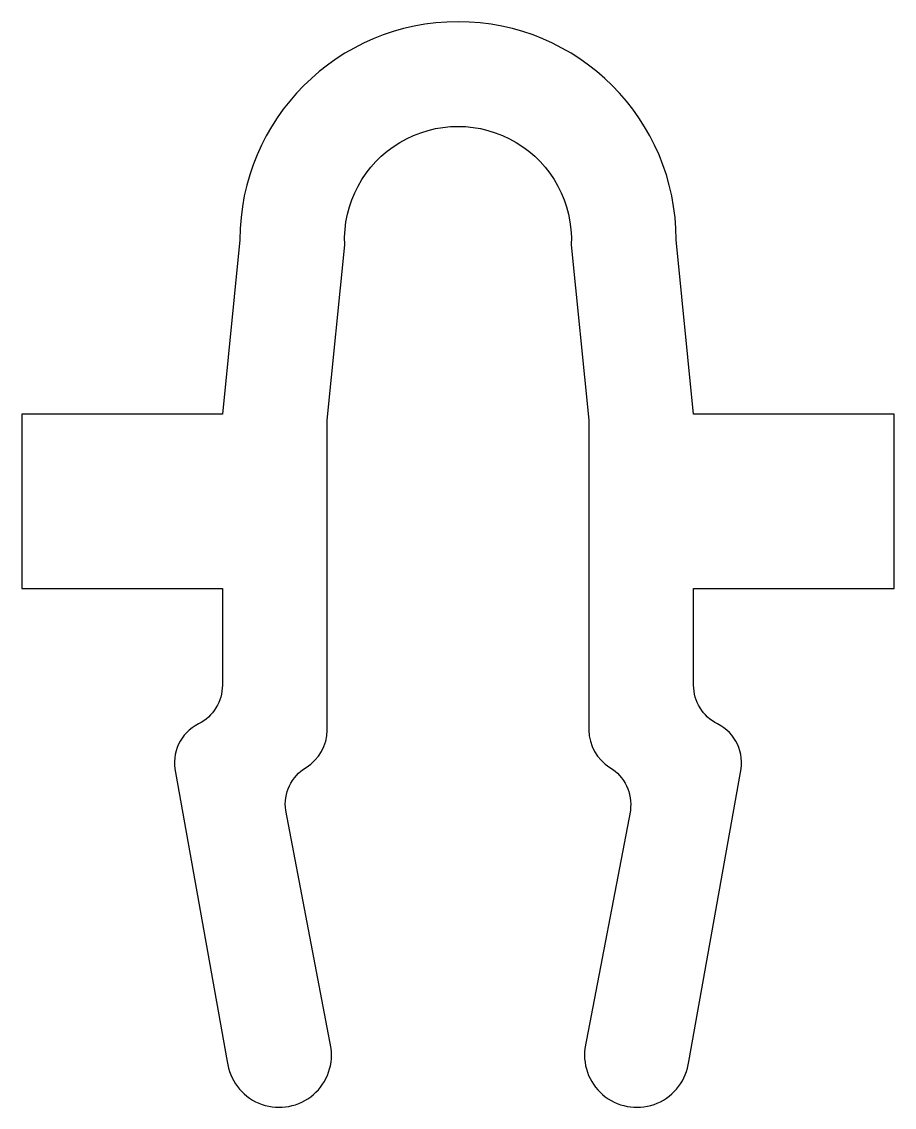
# Model space of a CAD drawing. Extents: x 152 to 162, y 218.8 to 231.2.
import ezdxf

# ---------------------------------------------------------------- set-up
doc = ezdxf.new("R2010")
doc.units = 0
doc.header["$LTSCALE"] = 15
doc.layers.get('0').update_dxf_attribs({"linetype": 'CONTINUOUS'})

msp = doc.modelspace()

# ---------------------------------------------------------------- linework, layer by layer
at = {"color": 0, "linetype": 'BYBLOCK'}
msp.add_lwpolyline([(155.475, 226.672), (155.676, 228.683, -1.046439), (158.273, 228.683), (158.475, 226.672), (158.475, 223.118, 0.261538), (158.715, 222.691, -0.298202), (158.95, 222.197), (158.429, 219.466, 1), (159.62, 219.319), (160.212, 222.632, 0.344516), (159.95, 223.189, -0.283237), (159.675, 223.635), (159.675, 224.742), (161.975, 224.742), (161.975, 226.742), (159.675, 226.742), (159.475, 228.742, 1), (154.475, 228.742), (154.275, 226.742), (151.975, 226.742), (151.975, 224.742), (154.275, 224.742), (154.275, 223.635, -0.283237), (154, 223.189, 0.344516), (153.737, 222.632), (154.33, 219.319, 1), (155.521, 219.466), (155, 222.197, -0.298202), (155.235, 222.691, 0.261538), (155.475, 223.118)], format="xyb", close=True, dxfattribs=at)

doc.saveas('drawing.dxf')
